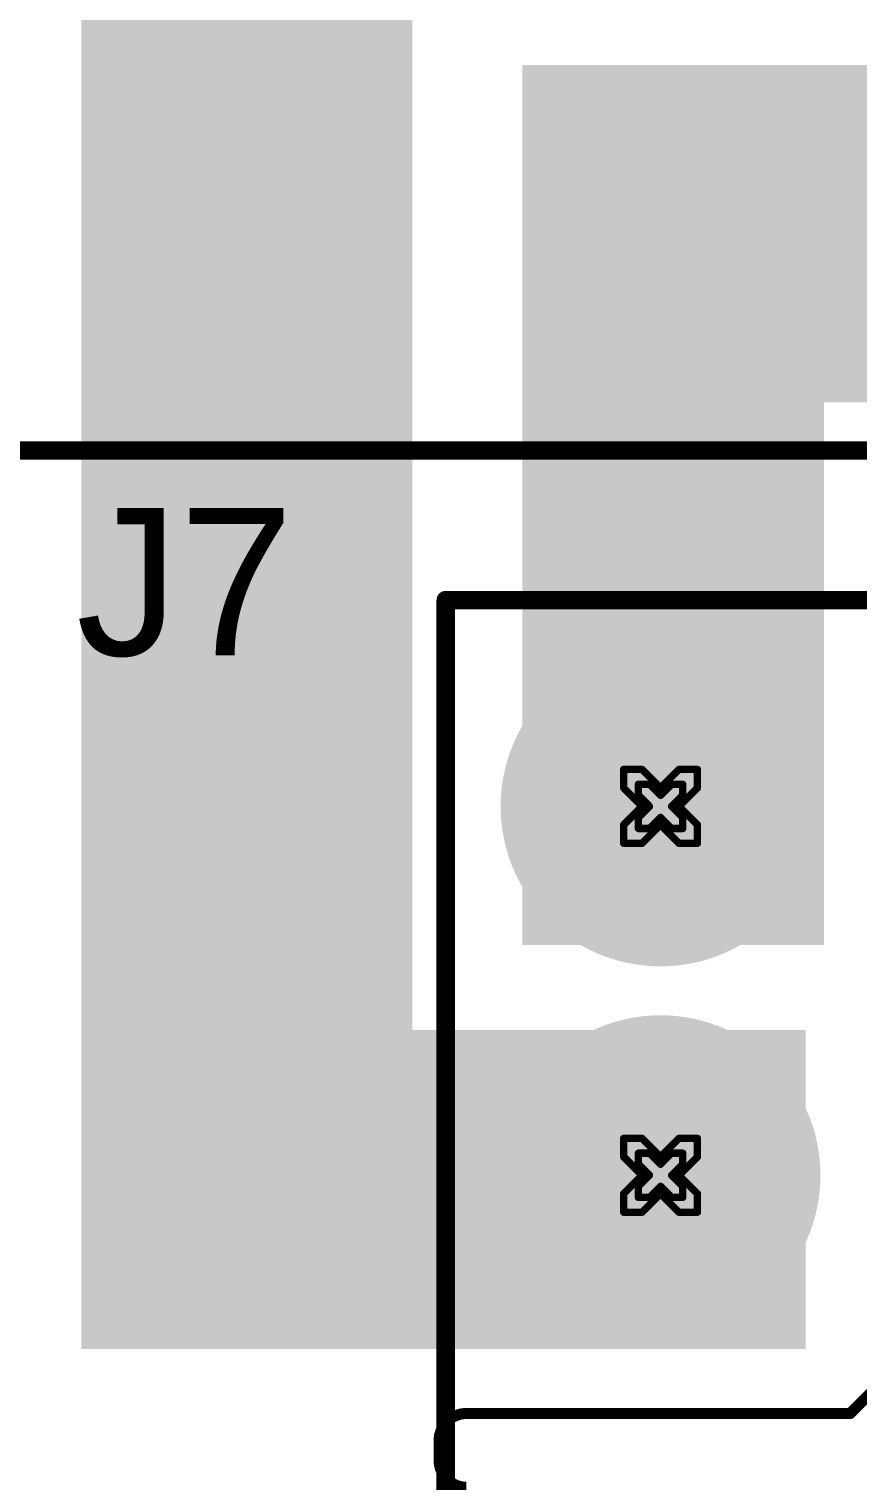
# Model space of a CAD drawing. Header units: inches. Extents: x -21 to 276, y -5 to 220.
# Drawn here: x 36.52 to 42.23, y 76.16 to 86.15 of the extents above; entities that cross this region are included whole.
import ezdxf

# ---------------------------------------------------------------- set-up
doc = ezdxf.new("R2010")
doc.units = ezdxf.units.IN
for name, color, linetype in [('Board_Outline', 216, 'Continuous'), ('Bottom Layer', 5, 'Continuous'), ('Bottom Solder', 6, 'Continuous'), ('Drill Drawing', 1, 'Continuous'), ('Ground', 16, 'Continuous'), ('Multi-Layer', 9, 'Continuous'), ('Pad Holes', 156, 'Continuous'), ('Power + Signal', 76, 'Continuous'), ('Top Layer', 1, 'Continuous'), ('Top Overlay', 2, 'Continuous'), ('Top Solder', 216, 'Continuous')]:
    doc.layers.add(name, color=color, linetype=linetype)
doc.styles.add('Arial', font='', dxfattribs={"height": 0.2})
doc.styles.get('Arial').set_extended_font_data('Arial')

# ---------------------------------------------------------------- blocks, each defined once
blk = doc.blocks.new('J102K1CS35VDC_20_11')
at = {"layer": 'Bottom Layer'}
h = blk.add_hatch(color=5, dxfattribs=at)
edge = h.paths.add_edge_path()
edge.add_arc((3.81, 3.81), 1, 0, 360)
h = blk.add_hatch(color=5, dxfattribs=at)
edge = h.paths.add_edge_path()
edge.add_arc((6.35, 3.81), 1, 0, 360)
at = {"layer": 'Bottom Solder'}
h = blk.add_hatch(color=6, dxfattribs=at)
edge = h.paths.add_edge_path()
edge.add_arc((3.81, 3.81), 1.1016, 0, 360)
h = blk.add_hatch(color=6, dxfattribs=at)
edge = h.paths.add_edge_path()
edge.add_arc((6.35, 3.81), 1.1016, 0, 360)
at = {"layer": 'Ground'}
h = blk.add_hatch(color=16, dxfattribs=at)
edge = h.paths.add_edge_path()
edge.add_arc((3.81, 3.81), 1, 0, 360)
h = blk.add_hatch(color=16, dxfattribs=at)
edge = h.paths.add_edge_path()
edge.add_arc((6.35, 3.81), 1, 0, 360)
at = {"layer": 'Multi-Layer'}
h = blk.add_hatch(color=9, dxfattribs=at)
edge = h.paths.add_edge_path()
edge.add_arc((3.81, 3.81), 1, 0, 360)
h = blk.add_hatch(color=9, dxfattribs=at)
edge = h.paths.add_edge_path()
edge.add_arc((6.35, 3.81), 1, 0, 360)
at = {"layer": 'Pad Holes'}
h = blk.add_hatch(color=7, dxfattribs=at)
edge = h.paths.add_edge_path()
edge.add_arc((3.81, 3.81), 0.51, 0, 360)
h = blk.add_hatch(color=7, dxfattribs=at)
edge = h.paths.add_edge_path()
edge.add_arc((6.35, 3.81), 0.51, 0, 360)
at = {"layer": 'Power + Signal'}
h = blk.add_hatch(color=76, dxfattribs=at)
edge = h.paths.add_edge_path()
edge.add_arc((3.81, 3.81), 1, 0, 360)
h = blk.add_hatch(color=76, dxfattribs=at)
edge = h.paths.add_edge_path()
edge.add_arc((6.35, 3.81), 1, 0, 360)
at = {"layer": 'Top Layer'}
h = blk.add_hatch(color=1, dxfattribs=at)
edge = h.paths.add_edge_path()
edge.add_arc((3.81, 3.81), 1, 0, 360)
h = blk.add_hatch(color=1, dxfattribs=at)
edge = h.paths.add_edge_path()
edge.add_arc((6.35, 3.81), 1, 0, 360)
at = {"layer": 'Top Solder'}
h = blk.add_hatch(color=216, dxfattribs=at)
edge = h.paths.add_edge_path()
edge.add_arc((3.81, 3.81), 1.1016, 0, 360)
h = blk.add_hatch(color=216, dxfattribs=at)
edge = h.paths.add_edge_path()
edge.add_arc((6.35, 3.81), 1.1016, 0, 360)
at = {"layer": 'Top Overlay'}
for points in [[(-7.77, 5.29, 0.127, 0.127, 0), (7.77, 5.29, 0.127, 0.127, 0)], [(7.77, 5.29, 0.127, 0.127, 0), (7.77, 0, 0.127, 0.127, 0)]]:
    blk.add_lwpolyline(points, format="xyseb", dxfattribs=at)
blk.add_lwpolyline([(7.7382, 5.29, 0.0635, 0.0635, 1), (7.8017, 5.29, 0.0635, 0.0635, 1)], format="xyseb", close=True, dxfattribs=at)
blk.add_lwpolyline([(7.7382, 5.29, 0.0635, 0.0635, 1), (7.8017, 5.29, 0.0635, 0.0635, 1)], format="xyseb", close=True, dxfattribs=at)
blk = doc.blocks.new('DB128L_5_08_3P_BK_S_137')
at = {"layer": 'Top Overlay'}
blk.add_lwpolyline([(7.6708, 5.1308, 0.127, 0.127, 0), (-7.6708, 5.1308, 0.127, 0.127, 0)], format="xyseb", dxfattribs=at)

msp = doc.modelspace()

# ---------------------------------------------------------------- hatches: boundary and pattern name
at = {"layer": 'Top Layer'}
for points in [[(36.8833, 77.0636), (39.1633, 77.0636), (39.1633, 90.0684), (36.8833, 90.0684)], [(39.9226, 79.8446), (42.0001, 79.8446), (42.0001, 85.9028), (39.9226, 85.9028)], [(40.0118, 83.5822), (50.0115, 83.5822), (50.0115, 85.9028), (40.0118, 85.9028)], [(36.8833, 77.0636), (41.874, 77.0636), (41.874, 79.2598), (36.8833, 79.2598)]]:
    msp.add_hatch(color=1, dxfattribs=at).paths.add_polyline_path(points)

# ---------------------------------------------------------------- linework, layer by layer
at = {"layer": 'Board_Outline'}
for points in [[(42.1813, 76.62, 0.0762, 0.0762, 0), (42.4446, 76.8832, 0.0762, 0.0762, 0)], [(39.3481, 76.4314, 0.0762, 0.0762, -0.414214), (39.5367, 76.62, 0.0762, 0.0762, 0)], [(39.5367, 76.62, 0.0762, 0.0762, 0), (42.1813, 76.62, 0.0762, 0.0762, 0)], [(39.3481, 76.3006, 0.0762, 0.0762, 0), (39.3481, 76.4314, 0.0762, 0.0762, 0)], [(39.5367, 76.112, 0.0762, 0.0762, -0.414214), (39.3481, 76.3006, 0.0762, 0.0762, 0)]]:
    msp.add_lwpolyline(points, format="xyseb", dxfattribs=at)
for points in [[(39.5177, 76.62, 0.0381, 0.0381, 1), (39.5558, 76.62, 0.0381, 0.0381, 1)], [(39.5177, 76.62, 0.0381, 0.0381, 1), (39.5558, 76.62, 0.0381, 0.0381, 1)], [(42.1623, 76.62, 0.0381, 0.0381, 1), (42.2004, 76.62, 0.0381, 0.0381, 1)], [(42.1623, 76.62, 0.0381, 0.0381, 1), (42.2004, 76.62, 0.0381, 0.0381, 1)], [(39.3291, 76.4314, 0.0381, 0.0381, 1), (39.3672, 76.4314, 0.0381, 0.0381, 1)], [(39.3291, 76.4314, 0.0381, 0.0381, 1), (39.3672, 76.4314, 0.0381, 0.0381, 1)], [(39.3291, 76.3006, 0.0381, 0.0381, 1), (39.3672, 76.3006, 0.0381, 0.0381, 1)], [(39.3291, 76.3006, 0.0381, 0.0381, 1), (39.3672, 76.3006, 0.0381, 0.0381, 1)]]:
    msp.add_lwpolyline(points, format="xyseb", close=True, dxfattribs=at)
at = {"layer": 'Drill Drawing'}
for points in [[(40.62, 80.9268, 0.0508, 0.0508, 0), (40.62, 81.0538, 0.0508, 0.0508, 0)], [(40.62, 81.0538, 0.0508, 0.0508, 0), (40.747, 81.0538, 0.0508, 0.0508, 0)], [(40.747, 81.0538, 0.0508, 0.0508, 0), (40.874, 80.9268, 0.0508, 0.0508, 0)], [(40.874, 80.9268, 0.0508, 0.0508, 0), (41.001, 81.0538, 0.0508, 0.0508, 0)], [(41.001, 81.0538, 0.0508, 0.0508, 0), (41.128, 81.0538, 0.0508, 0.0508, 0)], [(41.128, 80.9268, 0.0508, 0.0508, 0), (41.128, 81.0538, 0.0508, 0.0508, 0)], [(40.7216, 80.876, 0.0508, 0.0508, 0), (40.7216, 80.9522, 0.0508, 0.0508, 0)], [(40.7216, 80.9522, 0.0508, 0.0508, 0), (40.7978, 80.9522, 0.0508, 0.0508, 0)], [(40.7978, 80.9522, 0.0508, 0.0508, 0), (40.874, 80.876, 0.0508, 0.0508, 0)], [(40.874, 80.876, 0.0508, 0.0508, 0), (40.9502, 80.9522, 0.0508, 0.0508, 0)], [(40.9502, 80.9522, 0.0508, 0.0508, 0), (41.0264, 80.9522, 0.0508, 0.0508, 0)], [(41.0264, 80.876, 0.0508, 0.0508, 0), (41.0264, 80.9522, 0.0508, 0.0508, 0)], [(40.62, 80.9268, 0.0508, 0.0508, 0), (40.747, 80.7998, 0.0508, 0.0508, 0)], [(40.7216, 80.876, 0.0508, 0.0508, 0), (40.7978, 80.7998, 0.0508, 0.0508, 0)], [(40.9502, 80.7998, 0.0508, 0.0508, 0), (41.0264, 80.876, 0.0508, 0.0508, 0)], [(41.001, 80.7998, 0.0508, 0.0508, 0), (41.128, 80.9268, 0.0508, 0.0508, 0)], [(40.62, 80.6728, 0.0508, 0.0508, 0), (40.747, 80.7998, 0.0508, 0.0508, 0)], [(40.7216, 80.7236, 0.0508, 0.0508, 0), (40.7978, 80.7998, 0.0508, 0.0508, 0)], [(40.9502, 80.7998, 0.0508, 0.0508, 0), (41.0264, 80.7236, 0.0508, 0.0508, 0)], [(41.001, 80.7998, 0.0508, 0.0508, 0), (41.128, 80.6728, 0.0508, 0.0508, 0)], [(40.62, 80.5458, 0.0508, 0.0508, 0), (40.62, 80.6728, 0.0508, 0.0508, 0)], [(40.7216, 80.6474, 0.0508, 0.0508, 0), (40.7216, 80.7236, 0.0508, 0.0508, 0)], [(40.7216, 80.6474, 0.0508, 0.0508, 0), (40.7978, 80.6474, 0.0508, 0.0508, 0)], [(40.747, 80.5458, 0.0508, 0.0508, 0), (40.874, 80.6728, 0.0508, 0.0508, 0)], [(40.7978, 80.6474, 0.0508, 0.0508, 0), (40.874, 80.7236, 0.0508, 0.0508, 0)], [(40.874, 80.7236, 0.0508, 0.0508, 0), (40.9502, 80.6474, 0.0508, 0.0508, 0)], [(40.874, 80.6728, 0.0508, 0.0508, 0), (41.001, 80.5458, 0.0508, 0.0508, 0)], [(40.9502, 80.6474, 0.0508, 0.0508, 0), (41.0264, 80.6474, 0.0508, 0.0508, 0)], [(41.0264, 80.6474, 0.0508, 0.0508, 0), (41.0264, 80.7236, 0.0508, 0.0508, 0)], [(41.128, 80.5458, 0.0508, 0.0508, 0), (41.128, 80.6728, 0.0508, 0.0508, 0)], [(40.62, 80.5458, 0.0508, 0.0508, 0), (40.747, 80.5458, 0.0508, 0.0508, 0)], [(41.001, 80.5458, 0.0508, 0.0508, 0), (41.128, 80.5458, 0.0508, 0.0508, 0)], [(40.62, 78.3868, 0.0508, 0.0508, 0), (40.62, 78.5138, 0.0508, 0.0508, 0)], [(40.62, 78.5138, 0.0508, 0.0508, 0), (40.747, 78.5138, 0.0508, 0.0508, 0)], [(40.747, 78.5138, 0.0508, 0.0508, 0), (40.874, 78.3868, 0.0508, 0.0508, 0)], [(40.874, 78.3868, 0.0508, 0.0508, 0), (41.001, 78.5138, 0.0508, 0.0508, 0)], [(41.001, 78.5138, 0.0508, 0.0508, 0), (41.128, 78.5138, 0.0508, 0.0508, 0)], [(41.128, 78.3868, 0.0508, 0.0508, 0), (41.128, 78.5138, 0.0508, 0.0508, 0)], [(40.62, 78.3868, 0.0508, 0.0508, 0), (40.747, 78.2598, 0.0508, 0.0508, 0)], [(40.7216, 78.336, 0.0508, 0.0508, 0), (40.7216, 78.4122, 0.0508, 0.0508, 0)], [(40.7216, 78.4122, 0.0508, 0.0508, 0), (40.7978, 78.4122, 0.0508, 0.0508, 0)], [(40.7978, 78.4122, 0.0508, 0.0508, 0), (40.874, 78.336, 0.0508, 0.0508, 0)], [(40.874, 78.336, 0.0508, 0.0508, 0), (40.9502, 78.4122, 0.0508, 0.0508, 0)], [(40.9502, 78.4122, 0.0508, 0.0508, 0), (41.0264, 78.4122, 0.0508, 0.0508, 0)], [(41.001, 78.2598, 0.0508, 0.0508, 0), (41.128, 78.3868, 0.0508, 0.0508, 0)], [(41.0264, 78.336, 0.0508, 0.0508, 0), (41.0264, 78.4122, 0.0508, 0.0508, 0)], [(40.62, 78.1328, 0.0508, 0.0508, 0), (40.747, 78.2598, 0.0508, 0.0508, 0)], [(40.7216, 78.336, 0.0508, 0.0508, 0), (40.7978, 78.2598, 0.0508, 0.0508, 0)], [(40.7216, 78.1836, 0.0508, 0.0508, 0), (40.7978, 78.2598, 0.0508, 0.0508, 0)], [(40.9502, 78.2598, 0.0508, 0.0508, 0), (41.0264, 78.336, 0.0508, 0.0508, 0)], [(40.9502, 78.2598, 0.0508, 0.0508, 0), (41.0264, 78.1836, 0.0508, 0.0508, 0)], [(41.001, 78.2598, 0.0508, 0.0508, 0), (41.128, 78.1328, 0.0508, 0.0508, 0)], [(40.7216, 78.1074, 0.0508, 0.0508, 0), (40.7216, 78.1836, 0.0508, 0.0508, 0)], [(40.7978, 78.1074, 0.0508, 0.0508, 0), (40.874, 78.1836, 0.0508, 0.0508, 0)], [(40.874, 78.1836, 0.0508, 0.0508, 0), (40.9502, 78.1074, 0.0508, 0.0508, 0)], [(41.0264, 78.1074, 0.0508, 0.0508, 0), (41.0264, 78.1836, 0.0508, 0.0508, 0)], [(40.62, 78.0058, 0.0508, 0.0508, 0), (40.62, 78.1328, 0.0508, 0.0508, 0)], [(40.7216, 78.1074, 0.0508, 0.0508, 0), (40.7978, 78.1074, 0.0508, 0.0508, 0)], [(40.747, 78.0058, 0.0508, 0.0508, 0), (40.874, 78.1328, 0.0508, 0.0508, 0)], [(40.874, 78.1328, 0.0508, 0.0508, 0), (41.001, 78.0058, 0.0508, 0.0508, 0)], [(40.9502, 78.1074, 0.0508, 0.0508, 0), (41.0264, 78.1074, 0.0508, 0.0508, 0)], [(41.128, 78.0058, 0.0508, 0.0508, 0), (41.128, 78.1328, 0.0508, 0.0508, 0)], [(40.62, 78.0058, 0.0508, 0.0508, 0), (40.747, 78.0058, 0.0508, 0.0508, 0)], [(41.001, 78.0058, 0.0508, 0.0508, 0), (41.128, 78.0058, 0.0508, 0.0508, 0)]]:
    msp.add_lwpolyline(points, format="xyseb", dxfattribs=at)
for points in [[(40.6073, 81.0538, 0.0254, 0.0254, 1), (40.6327, 81.0538, 0.0254, 0.0254, 1)], [(40.6073, 81.0538, 0.0254, 0.0254, 1), (40.6327, 81.0538, 0.0254, 0.0254, 1)], [(40.7343, 81.0538, 0.0254, 0.0254, 1), (40.7597, 81.0538, 0.0254, 0.0254, 1)], [(40.7343, 81.0538, 0.0254, 0.0254, 1), (40.7597, 81.0538, 0.0254, 0.0254, 1)], [(40.9883, 81.0538, 0.0254, 0.0254, 1), (41.0137, 81.0538, 0.0254, 0.0254, 1)], [(40.9883, 81.0538, 0.0254, 0.0254, 1), (41.0137, 81.0538, 0.0254, 0.0254, 1)], [(41.1153, 81.0538, 0.0254, 0.0254, 1), (41.1407, 81.0538, 0.0254, 0.0254, 1)], [(41.1153, 81.0538, 0.0254, 0.0254, 1), (41.1407, 81.0538, 0.0254, 0.0254, 1)], [(40.7089, 80.9522, 0.0254, 0.0254, 1), (40.7343, 80.9522, 0.0254, 0.0254, 1)], [(40.7089, 80.9522, 0.0254, 0.0254, 1), (40.7343, 80.9522, 0.0254, 0.0254, 1)], [(40.7851, 80.9522, 0.0254, 0.0254, 1), (40.8105, 80.9522, 0.0254, 0.0254, 1)], [(40.7851, 80.9522, 0.0254, 0.0254, 1), (40.8105, 80.9522, 0.0254, 0.0254, 1)], [(40.9375, 80.9522, 0.0254, 0.0254, 1), (40.9629, 80.9522, 0.0254, 0.0254, 1)], [(40.9375, 80.9522, 0.0254, 0.0254, 1), (40.9629, 80.9522, 0.0254, 0.0254, 1)], [(41.0137, 80.9522, 0.0254, 0.0254, 1), (41.0391, 80.9522, 0.0254, 0.0254, 1)], [(41.0137, 80.9522, 0.0254, 0.0254, 1), (41.0391, 80.9522, 0.0254, 0.0254, 1)], [(40.6073, 80.9268, 0.0254, 0.0254, 1), (40.6327, 80.9268, 0.0254, 0.0254, 1)], [(40.6073, 80.9268, 0.0254, 0.0254, 1), (40.6327, 80.9268, 0.0254, 0.0254, 1)], [(40.7089, 80.876, 0.0254, 0.0254, 1), (40.7343, 80.876, 0.0254, 0.0254, 1)], [(40.7089, 80.876, 0.0254, 0.0254, 1), (40.7343, 80.876, 0.0254, 0.0254, 1)], [(40.8613, 80.9268, 0.0254, 0.0254, 1), (40.8867, 80.9268, 0.0254, 0.0254, 1)], [(40.8613, 80.9268, 0.0254, 0.0254, 1), (40.8867, 80.9268, 0.0254, 0.0254, 1)], [(40.8613, 80.876, 0.0254, 0.0254, 1), (40.8867, 80.876, 0.0254, 0.0254, 1)], [(40.8613, 80.876, 0.0254, 0.0254, 1), (40.8867, 80.876, 0.0254, 0.0254, 1)], [(41.0137, 80.876, 0.0254, 0.0254, 1), (41.0391, 80.876, 0.0254, 0.0254, 1)], [(41.0137, 80.876, 0.0254, 0.0254, 1), (41.0391, 80.876, 0.0254, 0.0254, 1)], [(41.1153, 80.9268, 0.0254, 0.0254, 1), (41.1407, 80.9268, 0.0254, 0.0254, 1)], [(41.1153, 80.9268, 0.0254, 0.0254, 1), (41.1407, 80.9268, 0.0254, 0.0254, 1)], [(40.7343, 80.7998, 0.0254, 0.0254, 1), (40.7597, 80.7998, 0.0254, 0.0254, 1)], [(40.7343, 80.7998, 0.0254, 0.0254, 1), (40.7597, 80.7998, 0.0254, 0.0254, 1)], [(40.7851, 80.7998, 0.0254, 0.0254, 1), (40.8105, 80.7998, 0.0254, 0.0254, 1)], [(40.7851, 80.7998, 0.0254, 0.0254, 1), (40.8105, 80.7998, 0.0254, 0.0254, 1)], [(40.9375, 80.7998, 0.0254, 0.0254, 1), (40.9629, 80.7998, 0.0254, 0.0254, 1)], [(40.9375, 80.7998, 0.0254, 0.0254, 1), (40.9629, 80.7998, 0.0254, 0.0254, 1)], [(40.9883, 80.7998, 0.0254, 0.0254, 1), (41.0137, 80.7998, 0.0254, 0.0254, 1)], [(40.9883, 80.7998, 0.0254, 0.0254, 1), (41.0137, 80.7998, 0.0254, 0.0254, 1)], [(40.6073, 80.6728, 0.0254, 0.0254, 1), (40.6327, 80.6728, 0.0254, 0.0254, 1)], [(40.6073, 80.6728, 0.0254, 0.0254, 1), (40.6327, 80.6728, 0.0254, 0.0254, 1)], [(40.7089, 80.7236, 0.0254, 0.0254, 1), (40.7343, 80.7236, 0.0254, 0.0254, 1)], [(40.7089, 80.7236, 0.0254, 0.0254, 1), (40.7343, 80.7236, 0.0254, 0.0254, 1)], [(40.7089, 80.6474, 0.0254, 0.0254, 1), (40.7343, 80.6474, 0.0254, 0.0254, 1)], [(40.7089, 80.6474, 0.0254, 0.0254, 1), (40.7343, 80.6474, 0.0254, 0.0254, 1)], [(40.7851, 80.6474, 0.0254, 0.0254, 1), (40.8105, 80.6474, 0.0254, 0.0254, 1)], [(40.7851, 80.6474, 0.0254, 0.0254, 1), (40.8105, 80.6474, 0.0254, 0.0254, 1)], [(40.8613, 80.7236, 0.0254, 0.0254, 1), (40.8867, 80.7236, 0.0254, 0.0254, 1)], [(40.8613, 80.7236, 0.0254, 0.0254, 1), (40.8867, 80.7236, 0.0254, 0.0254, 1)], [(40.8613, 80.6728, 0.0254, 0.0254, 1), (40.8867, 80.6728, 0.0254, 0.0254, 1)], [(40.8613, 80.6728, 0.0254, 0.0254, 1), (40.8867, 80.6728, 0.0254, 0.0254, 1)], [(40.9375, 80.6474, 0.0254, 0.0254, 1), (40.9629, 80.6474, 0.0254, 0.0254, 1)], [(40.9375, 80.6474, 0.0254, 0.0254, 1), (40.9629, 80.6474, 0.0254, 0.0254, 1)], [(41.0137, 80.7236, 0.0254, 0.0254, 1), (41.0391, 80.7236, 0.0254, 0.0254, 1)], [(41.0137, 80.7236, 0.0254, 0.0254, 1), (41.0391, 80.7236, 0.0254, 0.0254, 1)], [(41.0137, 80.6474, 0.0254, 0.0254, 1), (41.0391, 80.6474, 0.0254, 0.0254, 1)], [(41.0137, 80.6474, 0.0254, 0.0254, 1), (41.0391, 80.6474, 0.0254, 0.0254, 1)], [(41.1153, 80.6728, 0.0254, 0.0254, 1), (41.1407, 80.6728, 0.0254, 0.0254, 1)], [(41.1153, 80.6728, 0.0254, 0.0254, 1), (41.1407, 80.6728, 0.0254, 0.0254, 1)], [(40.6073, 80.5458, 0.0254, 0.0254, 1), (40.6327, 80.5458, 0.0254, 0.0254, 1)], [(40.6073, 80.5458, 0.0254, 0.0254, 1), (40.6327, 80.5458, 0.0254, 0.0254, 1)], [(40.7343, 80.5458, 0.0254, 0.0254, 1), (40.7597, 80.5458, 0.0254, 0.0254, 1)], [(40.7343, 80.5458, 0.0254, 0.0254, 1), (40.7597, 80.5458, 0.0254, 0.0254, 1)], [(40.9883, 80.5458, 0.0254, 0.0254, 1), (41.0137, 80.5458, 0.0254, 0.0254, 1)], [(40.9883, 80.5458, 0.0254, 0.0254, 1), (41.0137, 80.5458, 0.0254, 0.0254, 1)], [(41.1153, 80.5458, 0.0254, 0.0254, 1), (41.1407, 80.5458, 0.0254, 0.0254, 1)], [(41.1153, 80.5458, 0.0254, 0.0254, 1), (41.1407, 80.5458, 0.0254, 0.0254, 1)], [(40.6073, 78.5138, 0.0254, 0.0254, 1), (40.6327, 78.5138, 0.0254, 0.0254, 1)], [(40.6073, 78.5138, 0.0254, 0.0254, 1), (40.6327, 78.5138, 0.0254, 0.0254, 1)], [(40.7343, 78.5138, 0.0254, 0.0254, 1), (40.7597, 78.5138, 0.0254, 0.0254, 1)], [(40.7343, 78.5138, 0.0254, 0.0254, 1), (40.7597, 78.5138, 0.0254, 0.0254, 1)], [(40.9883, 78.5138, 0.0254, 0.0254, 1), (41.0137, 78.5138, 0.0254, 0.0254, 1)], [(40.9883, 78.5138, 0.0254, 0.0254, 1), (41.0137, 78.5138, 0.0254, 0.0254, 1)], [(41.1153, 78.5138, 0.0254, 0.0254, 1), (41.1407, 78.5138, 0.0254, 0.0254, 1)], [(41.1153, 78.5138, 0.0254, 0.0254, 1), (41.1407, 78.5138, 0.0254, 0.0254, 1)], [(40.6073, 78.3868, 0.0254, 0.0254, 1), (40.6327, 78.3868, 0.0254, 0.0254, 1)], [(40.6073, 78.3868, 0.0254, 0.0254, 1), (40.6327, 78.3868, 0.0254, 0.0254, 1)], [(40.7089, 78.4122, 0.0254, 0.0254, 1), (40.7343, 78.4122, 0.0254, 0.0254, 1)], [(40.7089, 78.4122, 0.0254, 0.0254, 1), (40.7343, 78.4122, 0.0254, 0.0254, 1)], [(40.7851, 78.4122, 0.0254, 0.0254, 1), (40.8105, 78.4122, 0.0254, 0.0254, 1)], [(40.7851, 78.4122, 0.0254, 0.0254, 1), (40.8105, 78.4122, 0.0254, 0.0254, 1)], [(40.8613, 78.3868, 0.0254, 0.0254, 1), (40.8867, 78.3868, 0.0254, 0.0254, 1)], [(40.8613, 78.3868, 0.0254, 0.0254, 1), (40.8867, 78.3868, 0.0254, 0.0254, 1)], [(40.9375, 78.4122, 0.0254, 0.0254, 1), (40.9629, 78.4122, 0.0254, 0.0254, 1)], [(40.9375, 78.4122, 0.0254, 0.0254, 1), (40.9629, 78.4122, 0.0254, 0.0254, 1)], [(41.0137, 78.4122, 0.0254, 0.0254, 1), (41.0391, 78.4122, 0.0254, 0.0254, 1)], [(41.0137, 78.4122, 0.0254, 0.0254, 1), (41.0391, 78.4122, 0.0254, 0.0254, 1)], [(41.1153, 78.3868, 0.0254, 0.0254, 1), (41.1407, 78.3868, 0.0254, 0.0254, 1)], [(41.1153, 78.3868, 0.0254, 0.0254, 1), (41.1407, 78.3868, 0.0254, 0.0254, 1)], [(40.7089, 78.336, 0.0254, 0.0254, 1), (40.7343, 78.336, 0.0254, 0.0254, 1)], [(40.7089, 78.336, 0.0254, 0.0254, 1), (40.7343, 78.336, 0.0254, 0.0254, 1)], [(40.7343, 78.2598, 0.0254, 0.0254, 1), (40.7597, 78.2598, 0.0254, 0.0254, 1)], [(40.7343, 78.2598, 0.0254, 0.0254, 1), (40.7597, 78.2598, 0.0254, 0.0254, 1)], [(40.7851, 78.2598, 0.0254, 0.0254, 1), (40.8105, 78.2598, 0.0254, 0.0254, 1)], [(40.7851, 78.2598, 0.0254, 0.0254, 1), (40.8105, 78.2598, 0.0254, 0.0254, 1)], [(40.8613, 78.336, 0.0254, 0.0254, 1), (40.8867, 78.336, 0.0254, 0.0254, 1)], [(40.8613, 78.336, 0.0254, 0.0254, 1), (40.8867, 78.336, 0.0254, 0.0254, 1)], [(40.9375, 78.2598, 0.0254, 0.0254, 1), (40.9629, 78.2598, 0.0254, 0.0254, 1)], [(40.9375, 78.2598, 0.0254, 0.0254, 1), (40.9629, 78.2598, 0.0254, 0.0254, 1)], [(40.9883, 78.2598, 0.0254, 0.0254, 1), (41.0137, 78.2598, 0.0254, 0.0254, 1)], [(40.9883, 78.2598, 0.0254, 0.0254, 1), (41.0137, 78.2598, 0.0254, 0.0254, 1)], [(41.0137, 78.336, 0.0254, 0.0254, 1), (41.0391, 78.336, 0.0254, 0.0254, 1)], [(41.0137, 78.336, 0.0254, 0.0254, 1), (41.0391, 78.336, 0.0254, 0.0254, 1)], [(40.7089, 78.1836, 0.0254, 0.0254, 1), (40.7343, 78.1836, 0.0254, 0.0254, 1)], [(40.7089, 78.1836, 0.0254, 0.0254, 1), (40.7343, 78.1836, 0.0254, 0.0254, 1)], [(40.8613, 78.1836, 0.0254, 0.0254, 1), (40.8867, 78.1836, 0.0254, 0.0254, 1)], [(40.8613, 78.1836, 0.0254, 0.0254, 1), (40.8867, 78.1836, 0.0254, 0.0254, 1)], [(41.0137, 78.1836, 0.0254, 0.0254, 1), (41.0391, 78.1836, 0.0254, 0.0254, 1)], [(41.0137, 78.1836, 0.0254, 0.0254, 1), (41.0391, 78.1836, 0.0254, 0.0254, 1)], [(40.6073, 78.1328, 0.0254, 0.0254, 1), (40.6327, 78.1328, 0.0254, 0.0254, 1)], [(40.6073, 78.1328, 0.0254, 0.0254, 1), (40.6327, 78.1328, 0.0254, 0.0254, 1)], [(40.7089, 78.1074, 0.0254, 0.0254, 1), (40.7343, 78.1074, 0.0254, 0.0254, 1)], [(40.7089, 78.1074, 0.0254, 0.0254, 1), (40.7343, 78.1074, 0.0254, 0.0254, 1)], [(40.7851, 78.1074, 0.0254, 0.0254, 1), (40.8105, 78.1074, 0.0254, 0.0254, 1)], [(40.7851, 78.1074, 0.0254, 0.0254, 1), (40.8105, 78.1074, 0.0254, 0.0254, 1)], [(40.8613, 78.1328, 0.0254, 0.0254, 1), (40.8867, 78.1328, 0.0254, 0.0254, 1)], [(40.8613, 78.1328, 0.0254, 0.0254, 1), (40.8867, 78.1328, 0.0254, 0.0254, 1)], [(40.9375, 78.1074, 0.0254, 0.0254, 1), (40.9629, 78.1074, 0.0254, 0.0254, 1)], [(40.9375, 78.1074, 0.0254, 0.0254, 1), (40.9629, 78.1074, 0.0254, 0.0254, 1)], [(41.0137, 78.1074, 0.0254, 0.0254, 1), (41.0391, 78.1074, 0.0254, 0.0254, 1)], [(41.0137, 78.1074, 0.0254, 0.0254, 1), (41.0391, 78.1074, 0.0254, 0.0254, 1)], [(41.1153, 78.1328, 0.0254, 0.0254, 1), (41.1407, 78.1328, 0.0254, 0.0254, 1)], [(41.1153, 78.1328, 0.0254, 0.0254, 1), (41.1407, 78.1328, 0.0254, 0.0254, 1)], [(40.6073, 78.0058, 0.0254, 0.0254, 1), (40.6327, 78.0058, 0.0254, 0.0254, 1)], [(40.6073, 78.0058, 0.0254, 0.0254, 1), (40.6327, 78.0058, 0.0254, 0.0254, 1)], [(40.7343, 78.0058, 0.0254, 0.0254, 1), (40.7597, 78.0058, 0.0254, 0.0254, 1)], [(40.7343, 78.0058, 0.0254, 0.0254, 1), (40.7597, 78.0058, 0.0254, 0.0254, 1)], [(40.9883, 78.0058, 0.0254, 0.0254, 1), (41.0137, 78.0058, 0.0254, 0.0254, 1)], [(40.9883, 78.0058, 0.0254, 0.0254, 1), (41.0137, 78.0058, 0.0254, 0.0254, 1)], [(41.1153, 78.0058, 0.0254, 0.0254, 1), (41.1407, 78.0058, 0.0254, 0.0254, 1)], [(41.1153, 78.0058, 0.0254, 0.0254, 1), (41.1407, 78.0058, 0.0254, 0.0254, 1)]]:
    msp.add_lwpolyline(points, format="xyseb", close=True, dxfattribs=at)
at = {"layer": 'Multi-Layer'}
for p, q in [((42.1601, 76.6412), (42.4234, 76.9045)), ((39.3556, 76.5594), (39.4087, 76.6125)), ((39.4087, 76.6125), (39.478, 76.6412)), ((39.478, 76.6412), (39.5155, 76.6412)), ((39.5155, 76.6412), (39.5155, 76.6412)), ((39.5155, 76.6412), (42.1601, 76.6412)), ((39.3269, 76.4901), (39.3556, 76.5594)), ((39.3269, 76.4526), (39.3269, 76.4901)), ((39.3269, 76.3218), (39.3269, 76.4526)), ((39.3269, 76.3218), (39.3269, 76.3218)), ((39.3269, 76.2843), (39.3269, 76.3218)), ((39.3556, 76.215), (39.3269, 76.2843)), ((39.4087, 76.1619), (39.3556, 76.215)), ((39.478, 76.1332), (39.4087, 76.1619))]:
    msp.add_line(p, q, dxfattribs=at)

# ---------------------------------------------------------------- block references
for name, p, rotation in [('DB128L_5_08_3P_BK_S_137', (43.4616, 88.3812), 180), ('J102K1CS35VDC_20_11', (44.684, 74.4498), 90)]:
    msp.add_blockref(name, p, dxfattribs=dict(rotation=rotation))

# ---------------------------------------------------------------- texts
at = {"layer": 'Top Overlay', "style": 'Arial'}
msp.add_text('J7', height=1.016, dxfattribs=at).set_placement((36.8472, 81.839))

doc.saveas('drawing.dxf')
